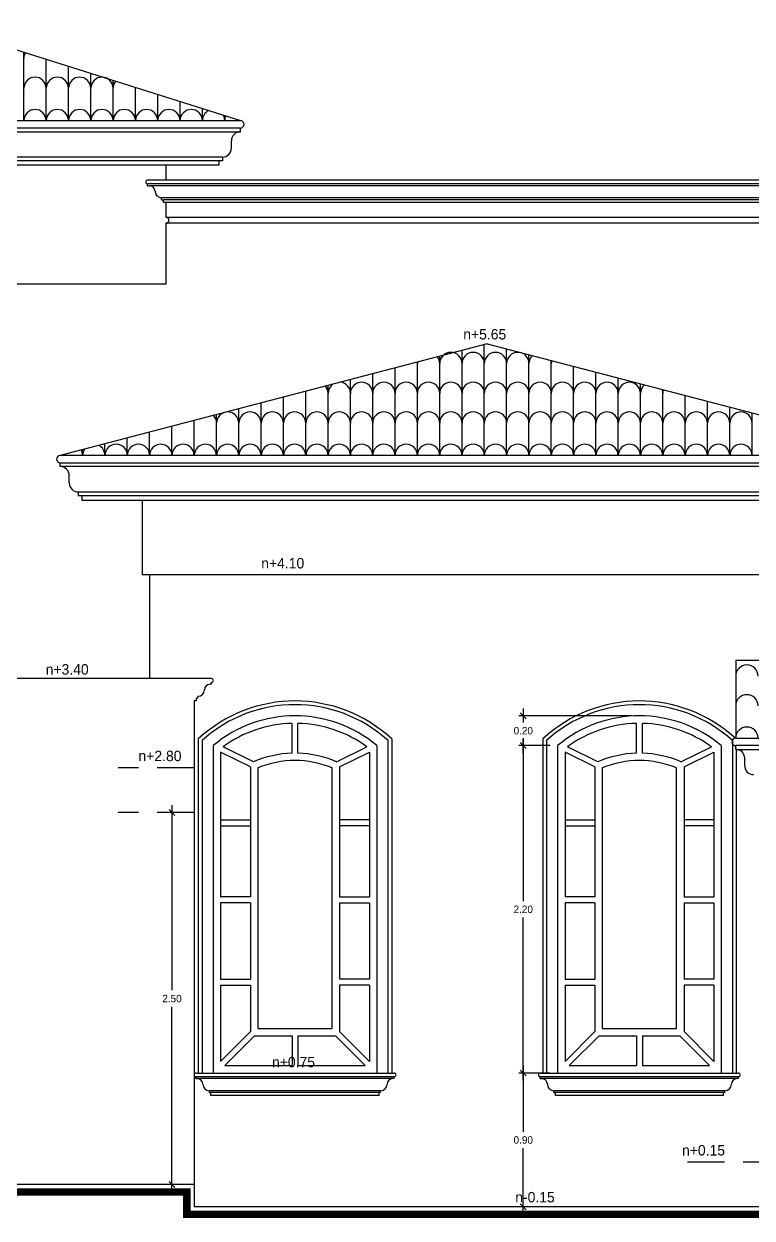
# Model space of a CAD drawing. Extents: x 12 to 127, y -37 to 29.
# Drawn here: x 21.23 to 26.12, y -30.96 to -22.94 of the extents above; entities that cross this region are included whole.
import ezdxf

# ---------------------------------------------------------------- set-up
doc = ezdxf.new("R2010")
doc.units = 0
doc.header["$PDMODE"] = 34
doc.linetypes.add('HIDDEN', pattern=[0.375, 0.25, -0.125])
doc.layers.get('0').update_dxf_attribs({"linetype": 'CONTINUOUS'})
doc.layers.get('DEFPOINTS').update_dxf_attribs({"linetype": 'CONTINUOUS'})
for name, color, linetype in [('ALZADO', 1, 'CONTINUOUS'), ('CINT', 7, 'CONTINUOUS'), ('NIVELES', 7, 'CONTINUOUS'), ('PROY', 3, 'HIDDEN')]:
    doc.layers.add(name, color=color, linetype=linetype)
doc.styles.add('E50', font='SWZ721LE.TTF', dxfattribs={"height": 0.05})
doc.dimstyles.new('E50', dxfattribs={"dimscale": 0.5, "dimtxt": 0.05, "dimasz": 0.03, "dimexe": 0.07, "dimexo": 0.03, "dimgap": 0.0505, "dimtad": 0, "dimtih": 1, "dimtoh": 1, "dimzin": 1, "dimtxsty": 'E50', "dimcen": 0.02, "dimdle": 0.1, "dimclrd": 5, "dimclre": 5, "dimclrt": 2, "dimaunit": 1, "dimazin": 3, "dimtfac": 1, "dimtix": 1, "dimtofl": 0, "dimtmove": 0, "dimatfit": 3, "dimtolj": 1, "dimtzin": 0})

# ---------------------------------------------------------------- blocks, each defined once
blk = doc.blocks.new('_OBLIQUE')
at = {"color": 0, "linetype": 'BYBLOCK'}
blk.add_line((-0.5, -0.5), (0.5, 0.5), dxfattribs=at)
blk = doc.blocks.new('*D642')
at = {"color": 5, "linetype": 'BYBLOCK'}
for p, q in [((24.5839, -27.7395), (24.5839, -28.8338)), ((24.7646, -27.7895), (24.5539, -27.7895)), ((24.5839, -30.0395), (24.5839, -28.9452)), ((24.7646, -29.9895), (24.5539, -29.9895))]:
    blk.add_line(p, q, dxfattribs=at)
at = {"layer": 'DEFPOINTS', "color": 0, "linetype": 'BYBLOCK'}
for p in [(24.5839, -27.7895), (24.8146, -27.7895), (24.8146, -29.9895)]:
    blk.add_point(p, dxfattribs=at)
at = {"color": 5, "linetype": 'BYBLOCK', "xscale": 0.04, "yscale": 0.04, "zscale": 0.04}
for p, rotation in [((24.5839, -27.7895), 90), ((24.5839, -29.9895), 270)]:
    blk.add_blockref('_OBLIQUE', p, dxfattribs=dict(at, rotation=rotation))
at = {"color": 7, "linetype": 'BYBLOCK', "insert": (24.5839, -28.8895), "char_height": 0.05, "attachment_point": 5, "style": 'E50'}
blk.add_mtext('\\A1;2.20', dxfattribs=at)
blk = doc.blocks.new('*D643')
at = {"color": 5, "linetype": 'BYBLOCK'}
for p, q in [((25.3146, -27.5895), (24.5539, -27.5895)), ((24.5839, -27.5395), (24.5839, -27.6338)), ((24.5839, -27.8395), (24.5839, -27.7452))]:
    blk.add_line(p, q, dxfattribs=at)
at = {"layer": 'DEFPOINTS', "color": 0, "linetype": 'BYBLOCK'}
for p in [(24.5839, -27.5895), (25.3646, -27.5895), (24.8146, -27.7895)]:
    blk.add_point(p, dxfattribs=at)
at = {"color": 5, "linetype": 'BYBLOCK', "xscale": 0.04, "yscale": 0.04, "zscale": 0.04}
for p, rotation in [((24.5839, -27.5895), 90), ((24.5839, -27.7895), 270)]:
    blk.add_blockref('_OBLIQUE', p, dxfattribs=dict(at, rotation=rotation))
at = {"color": 7, "linetype": 'BYBLOCK', "insert": (24.5839, -27.6895), "char_height": 0.05, "attachment_point": 5, "style": 'E50'}
blk.add_mtext('\\A1;0.20', dxfattribs=at)
blk = doc.blocks.new('*D644')
at = {"color": 5, "linetype": 'BYBLOCK'}
for p, q in [((24.5839, -29.9395), (24.5839, -30.3839)), ((24.5839, -30.9395), (24.5839, -30.4952)), ((24.6249, -30.8895), (24.6139, -30.8895))]:
    blk.add_line(p, q, dxfattribs=at)
at = {"layer": 'DEFPOINTS', "color": 0, "linetype": 'BYBLOCK'}
for p in [(24.8146, -29.9895), (24.5749, -30.8895), (24.5839, -30.8895)]:
    blk.add_point(p, dxfattribs=at)
at = {"color": 5, "linetype": 'BYBLOCK', "xscale": 0.04, "yscale": 0.04, "zscale": 0.04}
for p, rotation in [((24.5839, -29.9895), 90), ((24.5839, -30.8895), 270)]:
    blk.add_blockref('_OBLIQUE', p, dxfattribs=dict(at, rotation=rotation))
at = {"color": 7, "linetype": 'BYBLOCK', "insert": (24.5839, -30.4395), "char_height": 0.05, "attachment_point": 5, "style": 'E50'}
blk.add_mtext('\\A1;0.90', dxfattribs=at)
blk = doc.blocks.new('*D657')
at = {"color": 5, "linetype": 'BYBLOCK'}
for p, q in [((22.3221, -28.2395), (22.1927, -28.2395)), ((22.2227, -28.1895), (22.2227, -29.4338)), ((22.2227, -30.7895), (22.2227, -29.5452)), ((22.3221, -30.7395), (22.1927, -30.7395))]:
    blk.add_line(p, q, dxfattribs=at)
at = {"layer": 'DEFPOINTS', "color": 0, "linetype": 'BYBLOCK'}
for p in [(22.3721, -28.2395), (22.2227, -30.7395), (22.3721, -30.7395)]:
    blk.add_point(p, dxfattribs=at)
at = {"color": 5, "linetype": 'BYBLOCK', "xscale": 0.04, "yscale": 0.04, "zscale": 0.04}
for p, rotation in [((22.2227, -28.2395), 90), ((22.2227, -30.7395), 270)]:
    blk.add_blockref('_OBLIQUE', p, dxfattribs=dict(at, rotation=rotation))
at = {"color": 7, "linetype": 'BYBLOCK', "insert": (22.2227, -29.4895), "char_height": 0.05, "attachment_point": 5, "style": 'E50'}
blk.add_mtext('\\A1;2.50', dxfattribs=at)

msp = doc.modelspace()

# ---------------------------------------------------------------- linework, layer by layer
at = {"layer": 'ALZADO'}
for p, q in [((20.6271, -22.9395), (22.6821, -23.5895)), ((21.2271, -23.5895), (21.2271, -23.1293)), ((21.3771, -23.5895), (21.3771, -23.1768)), ((21.5271, -23.5895), (21.5271, -23.2242)), ((21.6771, -23.5895), (21.6771, -23.2717)), ((21.8271, -23.5895), (21.8271, -23.3191)), ((21.9771, -23.5895), (21.9771, -23.3665)), ((22.1271, -23.5895), (22.1271, -23.414)), ((22.2771, -23.5895), (22.2771, -23.4614)), ((22.4271, -23.5895), (22.4271, -23.5089)), ((18.5721, -23.5895), (22.6821, -23.5895)), ((22.5771, -23.5895), (22.5771, -23.5563)), ((22.6821, -23.6395), (18.5721, -23.6395)), ((18.5721, -23.6645), (22.6821, -23.6645)), ((22.6821, -23.6645), (22.6821, -23.6395)), ((22.6221, -23.7745), (22.6221, -23.7245)), ((22.5621, -23.8345), (18.6921, -23.8345)), ((22.5621, -23.8595), (18.6921, -23.8595)), ((22.5371, -23.8895), (18.7171, -23.8895)), ((22.1821, -23.8895), (22.1821, -23.9895)), ((22.5371, -23.8595), (22.5371, -23.8895)), ((22.5621, -23.8345), (22.5621, -23.8595)), ((29.2456, -23.9895), (22.0586, -23.9895)), ((26.6121, -23.9895), (22.1821, -23.9895)), ((29.2456, -24.0145), (22.0586, -24.0145)), ((22.0586, -24.027), (22.0586, -24.0145)), ((22.0586, -24.027), (22.0711, -24.027)), ((29.2456, -24.027), (22.0711, -24.027)), ((29.1518, -24.1083), (22.1524, -24.1083)), ((22.1524, -24.1208), (22.1524, -24.1083)), ((22.1524, -24.1208), (22.1649, -24.1208)), ((29.1393, -24.1208), (22.1649, -24.1208)), ((22.1649, -24.1395), (22.1649, -24.1208)), ((29.1393, -24.1395), (22.1649, -24.1395)), ((22.1821, -24.1395), (22.1821, -24.2395)), ((29.1221, -24.2395), (22.1821, -24.2395)), ((29.1221, -24.2795), (22.1821, -24.2795)), ((22.1821, -24.2795), (22.1821, -24.6895)), ((22.1821, -24.6895), (19.0721, -24.6895)), ((23.0296, -27.84), (23.0296, -27.6398)), ((23.0696, -27.84), (23.0696, -27.6398)), ((25.3446, -27.84), (25.3446, -27.6398)), ((25.3846, -27.84), (25.3846, -27.6398)), ((22.3996, -27.7444), (22.3996, -29.9895)), ((22.4246, -27.7554), (22.4246, -29.9895)), ((23.6746, -27.7554), (23.6746, -29.9895)), ((23.6996, -27.7444), (23.6996, -29.9895)), ((24.7146, -27.7444), (24.7146, -29.9895)), ((24.7396, -27.7554), (24.7396, -29.9895)), ((25.9896, -27.7554), (25.9896, -29.9895)), ((22.5496, -27.8337), (22.5496, -28.8051)), ((22.7496, -27.933), (22.5496, -27.8337)), ((22.7703, -27.8986), (22.566, -27.7972)), ((23.329, -27.8986), (23.5332, -27.7972)), ((23.3496, -27.933), (23.5496, -27.8337)), ((23.5496, -27.8337), (23.5496, -28.8051)), ((24.8646, -27.8337), (24.8646, -28.8051)), ((25.0646, -27.933), (24.8646, -27.8337)), ((25.0853, -27.8986), (24.881, -27.7972)), ((25.644, -27.8986), (25.8482, -27.7972)), ((25.6646, -27.933), (25.8646, -27.8337)), ((25.8646, -27.8337), (25.8646, -28.8051)), ((26.0146, -27.8146), (26.0146, -29.9895)), ((22.7496, -27.933), (22.7496, -28.8051)), ((22.7996, -27.9395), (22.7996, -29.6895)), ((23.2996, -29.6895), (23.2996, -27.9395)), ((23.3496, -27.933), (23.3496, -28.8051)), ((25.0646, -27.933), (25.0646, -28.8051)), ((25.1146, -27.9395), (25.1146, -29.6895)), ((25.6146, -29.6895), (25.6146, -27.9395)), ((25.6646, -27.933), (25.6646, -28.8051)), ((22.5496, -28.2883), (22.7496, -28.2883)), ((23.5496, -28.2883), (23.3496, -28.2883)), ((24.8646, -28.2883), (25.0646, -28.2883)), ((25.8646, -28.2883), (25.6646, -28.2883)), ((22.5496, -28.3283), (22.7496, -28.3283)), ((23.5496, -28.3283), (23.3496, -28.3283)), ((24.8646, -28.3283), (25.0646, -28.3283)), ((25.8646, -28.3283), (25.6646, -28.3283)), ((22.7496, -28.8051), (22.5496, -28.8051)), ((23.3496, -28.8051), (23.5496, -28.8051)), ((25.0646, -28.8051), (24.8646, -28.8051)), ((25.6646, -28.8051), (25.8646, -28.8051)), ((22.5496, -28.8451), (22.5496, -29.3582)), ((22.7496, -28.8451), (22.5496, -28.8451)), ((22.7496, -28.8451), (22.7496, -29.3582)), ((23.3496, -28.8451), (23.3496, -29.3582)), ((23.3496, -28.8451), (23.5496, -28.8451)), ((23.5496, -28.8451), (23.5496, -29.3582)), ((25.0646, -28.8451), (24.8646, -28.8451)), ((24.8646, -28.8451), (24.8646, -29.3582)), ((25.0646, -28.8451), (25.0646, -29.3582)), ((25.6646, -28.8451), (25.8646, -28.8451)), ((25.6646, -28.8451), (25.6646, -29.3582)), ((25.8646, -28.8451), (25.8646, -29.3582)), ((22.5496, -29.3582), (22.7496, -29.3582)), ((23.5496, -29.3582), (23.3496, -29.3582)), ((24.8646, -29.3582), (25.0646, -29.3582)), ((25.8646, -29.3582), (25.6646, -29.3582)), ((22.5496, -29.3982), (22.5496, -29.9112)), ((22.5496, -29.3982), (22.7496, -29.3982)), ((22.7496, -29.3982), (22.7496, -29.7112)), ((23.3496, -29.3982), (23.3496, -29.7112)), ((23.5496, -29.3982), (23.3496, -29.3982)), ((23.5496, -29.3982), (23.5496, -29.9112)), ((24.8646, -29.3982), (25.0646, -29.3982)), ((24.8646, -29.3982), (24.8646, -29.9112)), ((25.0646, -29.3982), (25.0646, -29.7112)), ((25.8646, -29.3982), (25.6646, -29.3982)), ((25.6646, -29.3982), (25.6646, -29.7112)), ((25.8646, -29.3982), (25.8646, -29.9112)), ((22.7996, -29.6895), (23.2996, -29.6895)), ((25.1146, -29.6895), (25.6146, -29.6895)), ((22.7496, -29.7112), (22.5496, -29.9112)), ((22.7779, -29.7395), (22.5779, -29.9395)), ((22.7779, -29.7395), (23.0296, -29.7395)), ((23.0296, -29.7395), (23.0296, -29.9395)), ((23.0696, -29.7395), (23.3213, -29.7395)), ((23.0696, -29.7395), (23.0696, -29.9395)), ((23.3213, -29.7395), (23.5213, -29.9395)), ((23.3496, -29.7112), (23.5496, -29.9112)), ((25.0646, -29.7112), (24.8646, -29.9112)), ((25.0929, -29.7395), (24.8929, -29.9395)), ((25.0929, -29.7395), (25.3446, -29.7395)), ((25.3446, -29.7395), (25.3446, -29.9395)), ((25.3846, -29.7395), (25.3846, -29.9395)), ((25.3846, -29.7395), (25.6363, -29.7395)), ((25.6363, -29.7395), (25.8363, -29.9395)), ((25.6646, -29.7112), (25.8646, -29.9112)), ((22.5779, -29.9395), (23.0296, -29.9395)), ((23.0696, -29.9395), (23.5213, -29.9395)), ((24.8929, -29.9395), (25.3446, -29.9395)), ((25.3846, -29.9395), (25.8363, -29.9395)), ((22.3721, -30.7395), (22.3721, -30.8895)), ((35.7841, -30.8895), (22.3721, -30.8895))]:
    msp.add_line(p, q, dxfattribs=at)
at = {"layer": 'ALZADO', "color": 5}
for p, q in [((24.3421, -25.0895), (21.4721, -25.8395)), ((24.3221, -25.8395), (24.3221, -25.0948)), ((24.3421, -25.0895), (27.2121, -25.8395)), ((24.0221, -25.8395), (24.0221, -25.1732)), ((24.1721, -25.8395), (24.1721, -25.134)), ((24.4721, -25.8395), (24.4721, -25.1235)), ((24.6221, -25.8395), (24.6221, -25.1627)), ((23.7221, -25.8395), (23.7221, -25.2516)), ((23.8721, -25.8395), (23.8721, -25.2124)), ((24.7721, -25.8395), (24.7721, -25.2019)), ((24.9221, -25.8395), (24.9221, -25.2411)), ((23.4221, -25.8395), (23.4221, -25.33)), ((23.5721, -25.8395), (23.5721, -25.2908)), ((25.0721, -25.8395), (25.0721, -25.2803)), ((25.2221, -25.8395), (25.2221, -25.3195)), ((25.3721, -25.8395), (25.3721, -25.3587)), ((23.1221, -25.8395), (23.1221, -25.4083)), ((23.2721, -25.8395), (23.2721, -25.3692)), ((25.5221, -25.8395), (25.5221, -25.3979)), ((25.6721, -25.8395), (25.6721, -25.4371)), ((22.8221, -25.8395), (22.8221, -25.4867)), ((22.9721, -25.8395), (22.9721, -25.4475)), ((25.8221, -25.8395), (25.8221, -25.4763)), ((25.9721, -25.8395), (25.9721, -25.5155)), ((22.5221, -25.8395), (22.5221, -25.5651)), ((22.6721, -25.8395), (22.6721, -25.5259)), ((26.1221, -25.8395), (26.1221, -25.5547)), ((22.2221, -25.8395), (22.2221, -25.6435)), ((22.3721, -25.8395), (22.3721, -25.6043)), ((21.9221, -25.8395), (21.9221, -25.7219)), ((22.0721, -25.8395), (22.0721, -25.6827)), ((27.2121, -25.8395), (21.4721, -25.8395)), ((21.6221, -25.8395), (21.6221, -25.8003)), ((21.7721, -25.8395), (21.7721, -25.7611)), ((21.4721, -25.8895), (27.2121, -25.8895)), ((21.4721, -25.9145), (21.4721, -25.8895)), ((27.2121, -25.9145), (21.4721, -25.9145)), ((21.5321, -26.0245), (21.5321, -25.9745)), ((21.5921, -26.0845), (27.0921, -26.0845)), ((21.5921, -26.0845), (21.5921, -26.1095)), ((21.5921, -26.1095), (27.0921, -26.1095)), ((21.6171, -26.1095), (21.6171, -26.1395)), ((21.6171, -26.1395), (27.0671, -26.1395)), ((22.0221, -26.1395), (22.0221, -26.6395)), ((22.0221, -26.6395), (26.6621, -26.6395)), ((22.0721, -26.6395), (22.0721, -27.3395)), ((22.4996, -27.7895), (22.4996, -29.9895)), ((23.5996, -27.7895), (23.5996, -29.9895)), ((24.8146, -27.7895), (24.8146, -29.9895)), ((25.9146, -27.7895), (25.9146, -29.9895)), ((22.3833, -29.9895), (23.7159, -29.9895)), ((24.6983, -29.9895), (26.0309, -29.9895)), ((23.7159, -30.0145), (22.3833, -30.0145)), ((22.3833, -30.027), (22.3833, -30.0145)), ((23.7159, -30.027), (22.3833, -30.027)), ((22.3833, -30.027), (22.3933, -30.027)), ((23.7159, -30.027), (23.7059, -30.027)), ((23.7159, -30.027), (23.7159, -30.0145)), ((26.0309, -30.0145), (24.6983, -30.0145)), ((24.6983, -30.027), (24.6983, -30.0145)), ((26.0309, -30.027), (24.6983, -30.027)), ((24.6983, -30.027), (24.7083, -30.027)), ((26.0309, -30.027), (26.0209, -30.027)), ((26.0309, -30.027), (26.0309, -30.0145)), ((23.6246, -30.1083), (22.4746, -30.1083)), ((22.4746, -30.1208), (22.4746, -30.1083)), ((23.6168, -30.1208), (22.4746, -30.1208)), ((22.4746, -30.1208), (22.4846, -30.1208)), ((22.4846, -30.1395), (22.4846, -30.1208)), ((23.6146, -30.1395), (22.4846, -30.1395)), ((23.6246, -30.1208), (23.6146, -30.1208)), ((23.6146, -30.1395), (23.6146, -30.1208)), ((23.6246, -30.1208), (23.6246, -30.1083)), ((25.9396, -30.1083), (24.7896, -30.1083)), ((24.7896, -30.1208), (24.7896, -30.1083)), ((25.9318, -30.1208), (24.7896, -30.1208)), ((24.7896, -30.1208), (24.7996, -30.1208)), ((24.7996, -30.1395), (24.7996, -30.1208)), ((25.9296, -30.1395), (24.7996, -30.1395)), ((25.9296, -30.1395), (25.9296, -30.1208)), ((25.9396, -30.1208), (25.9296, -30.1208)), ((25.9396, -30.1208), (25.9396, -30.1083))]:
    msp.add_line(p, q, dxfattribs=at)
at = {"layer": 'ALZADO', "color": 2}
for p, q in [((26.0121, -27.2159), (26.0121, -27.7395)), ((26.0121, -27.2159), (26.6121, -27.2159)), ((26.0121, -27.7395), (30.7221, -27.7395)), ((30.7221, -27.7895), (26.0121, -27.7895)), ((26.0121, -27.8145), (26.0121, -27.7895)), ((26.0121, -27.8145), (30.7221, -27.8145)), ((26.0721, -27.9245), (26.0721, -27.8745))]:
    msp.add_line(p, q, dxfattribs=at)
at = {"layer": 'ALZADO', "color": 4}
for p, q in [((22.4884, -27.3395), (19.6521, -27.3395)), ((22.4884, -27.377), (22.4884, -27.3645)), ((22.4884, -27.377), (22.4784, -27.377)), ((22.3721, -27.4895), (22.3721, -30.7395)), ((22.3871, -27.4895), (22.3721, -27.4895)), ((22.3871, -27.4895), (22.3871, -27.4708)), ((22.3971, -27.4708), (22.3871, -27.4708)), ((22.3971, -27.4708), (22.3971, -27.4583)), ((22.3721, -30.7395), (14.9265, -30.7395))]:
    msp.add_line(p, q, dxfattribs=at)
at = {"layer": 'ALZADO', "color": 6, "const_width": 0.05}
msp.add_lwpolyline([(35.7841, -30.9395), (22.3221, -30.9395), (22.3221, -30.7895), (14.9265, -30.7895)], dxfattribs=at)
at = {"layer": 'ALZADO'}
for centre, radius, start, end in [((21.3021, -23.1722), 0.075, 148.37933, 180), ((21.3021, -23.3722), 0.075, 360, 180), ((21.4521, -23.3722), 0.075, 360, 180), ((21.6021, -23.3722), 0.075, 360, 180), ((21.7521, -23.3722), 0.075, 360, 180), ((21.9021, -23.3722), 0.075, 140.54763, 180), ((21.9021, -23.3722), 0.075, 360, 4.34787), ((22.0521, -23.3722), 0.075, 175.75431, 180), ((21.3021, -23.5895), 0.075, 360, 180), ((21.4521, -23.5895), 0.075, 360, 180), ((21.6021, -23.5895), 0.075, 360, 180), ((21.7521, -23.5895), 0.075, 360, 180), ((21.9021, -23.5895), 0.075, 360, 180), ((22.0521, -23.5895), 0.075, 360, 180), ((22.2021, -23.5895), 0.075, 360, 180), ((22.3521, -23.5895), 0.075, 360, 180), ((22.5021, -23.5895), 0.075, 116.08021, 180), ((22.5021, -23.5895), 0.075, 360, 28.81529), ((22.6521, -23.5895), 0.075, 155.51928, 180), ((22.6821, -23.6145), 0.025, 270, 90), ((22.6821, -23.7245), 0.06, 90, 180), ((22.5621, -23.7745), 0.06, 270, 0), ((22.0586, -24.002), 0.0125, 90, 270), ((22.0711, -24.0645), 0.0375, 0, 90), ((22.1524, -24.0645), 0.0437, 180, 270), ((22.1821, -24.2595), 0.02, 270, 90), ((23.0496, -28.4458), 0.9563, 47.17678, 132.82322), ((23.0496, -28.4458), 0.9313, 47.84482, 132.15518), ((25.3646, -28.4458), 0.9563, 47.59651, 132.82322), ((25.3646, -28.4458), 0.9313, 47.84482, 132.15518), ((23.0501, -28.4616), 0.822, 91.42613, 126.07846), ((23.0492, -28.4616), 0.822, 53.92154, 88.57387), ((25.3651, -28.4616), 0.822, 91.42613, 126.07846), ((25.3642, -28.4616), 0.822, 53.92154, 88.57387), ((23.0531, -28.547), 0.7074, 91.90348, 113.56732), ((23.0461, -28.547), 0.7074, 66.43268, 88.09652), ((25.3681, -28.547), 0.7074, 91.90348, 113.56732), ((25.3611, -28.547), 0.7074, 66.43268, 88.09652), ((23.0496, -28.5395), 0.65, 67.38014, 112.61986), ((25.3646, -28.5395), 0.65, 67.38014, 112.61986)]:
    msp.add_arc(centre, radius, start, end, dxfattribs=at)
at = {"layer": 'ALZADO', "color": 5}
for centre, radius, start, end in [((23.9471, -25.2222), 0.075, 360, 36.93488), ((24.0971, -25.2222), 0.075, 360, 180), ((24.2471, -25.2222), 0.075, 360, 180), ((24.3971, -25.2222), 0.075, 360, 180), ((24.5471, -25.2222), 0.075, 360, 180), ((24.6971, -25.2222), 0.075, 134.41522, 180), ((23.7971, -25.2222), 0.075, 360, 7.38488), ((23.9471, -25.2222), 0.075, 172.35563, 180), ((24.6971, -25.2222), 0.075, 360, 16.29428), ((24.8471, -25.2222), 0.075, 164.86967, 180), ((23.3471, -25.4222), 0.075, 360, 84.14099), ((23.4971, -25.4222), 0.075, 360, 180), ((23.6471, -25.4222), 0.075, 360, 180), ((23.7971, -25.4222), 0.075, 360, 180), ((23.9471, -25.4222), 0.075, 360, 180), ((24.0971, -25.4222), 0.075, 360, 180), ((24.2471, -25.4222), 0.075, 360, 180), ((24.3971, -25.4222), 0.075, 360, 180), ((24.5471, -25.4222), 0.075, 360, 180), ((24.6971, -25.4222), 0.075, 360, 180), ((24.8471, -25.4222), 0.075, 360, 180), ((24.9971, -25.4222), 0.075, 360, 180), ((25.1471, -25.4222), 0.075, 360, 180), ((25.2971, -25.4222), 0.075, 360, 180), ((23.1971, -25.4222), 0.075, 360, 40.17496), ((23.3471, -25.4222), 0.075, 125.14951, 180), ((25.4471, -25.4222), 0.075, 130.89525, 180), ((25.4471, -25.4222), 0.075, 360, 19.81425), ((25.5971, -25.4222), 0.075, 161.90595, 180), ((22.4471, -25.6222), 0.075, 360, 43.50514), ((22.5971, -25.6222), 0.075, 360, 180), ((22.7471, -25.6222), 0.075, 360, 180), ((22.8971, -25.6222), 0.075, 360, 180), ((23.0471, -25.6222), 0.075, 360, 180), ((23.1971, -25.6222), 0.075, 360, 180), ((23.3471, -25.6222), 0.075, 360, 180), ((23.4971, -25.6222), 0.075, 360, 180), ((23.6471, -25.6222), 0.075, 360, 180), ((23.7971, -25.6222), 0.075, 360, 180), ((23.9471, -25.6222), 0.075, 360, 180), ((24.0971, -25.6222), 0.075, 360, 180), ((24.2471, -25.6222), 0.075, 360, 180), ((24.3971, -25.6222), 0.075, 360, 180), ((24.5471, -25.6222), 0.075, 360, 180), ((24.6971, -25.6222), 0.075, 360, 180), ((24.8471, -25.6222), 0.075, 360, 180), ((24.9971, -25.6222), 0.075, 360, 180), ((25.1471, -25.6222), 0.075, 360, 180), ((25.2971, -25.6222), 0.075, 360, 180), ((25.4471, -25.6222), 0.075, 360, 180), ((25.5971, -25.6222), 0.075, 360, 180), ((25.7471, -25.6222), 0.075, 360, 180), ((25.8971, -25.6222), 0.075, 360, 180), ((26.0471, -25.6222), 0.075, 360, 180), ((21.4721, -25.8645), 0.025, 90, 270), ((21.5471, -25.8395), 0.075, 360, 29.2905), ((21.6971, -25.8395), 0.075, 145.31305, 180), ((21.6971, -25.8395), 0.075, 360, 63.97745), ((21.8471, -25.8395), 0.075, 360, 180), ((21.9971, -25.8395), 0.075, 360, 180), ((22.1471, -25.8395), 0.075, 360, 180), ((22.2971, -25.8395), 0.075, 360, 180), ((22.4471, -25.8395), 0.075, 360, 180), ((22.5971, -25.8395), 0.075, 360, 180), ((22.7471, -25.8395), 0.075, 360, 180), ((22.8971, -25.8395), 0.075, 360, 180), ((23.0471, -25.8395), 0.075, 360, 180), ((23.1971, -25.8395), 0.075, 360, 180), ((23.3471, -25.8395), 0.075, 360, 180), ((23.4971, -25.8395), 0.075, 360, 180), ((23.6471, -25.8395), 0.075, 360, 180), ((23.7971, -25.8395), 0.075, 360, 180), ((23.9471, -25.8395), 0.075, 360, 180), ((24.0971, -25.8395), 0.075, 360, 180), ((24.2471, -25.8395), 0.075, 360, 180), ((24.3971, -25.8395), 0.075, 360, 180), ((24.5471, -25.8395), 0.075, 360, 180), ((24.6971, -25.8395), 0.075, 360, 180), ((24.8471, -25.8395), 0.075, 360, 180), ((24.9971, -25.8395), 0.075, 360, 180), ((25.1471, -25.8395), 0.075, 360, 180), ((25.2971, -25.8395), 0.075, 360, 180), ((25.4471, -25.8395), 0.075, 360, 180), ((25.5971, -25.8395), 0.075, 360, 180), ((25.7471, -25.8395), 0.075, 360, 180), ((25.8971, -25.8395), 0.075, 360, 180), ((26.0471, -25.8395), 0.075, 360, 180), ((21.4721, -25.9745), 0.06, 0, 90), ((21.5921, -26.0245), 0.06, 180, 270), ((23.0496, -28.4458), 0.8563, 50.03379, 129.96621), ((25.3646, -28.4458), 0.8563, 50.03379, 129.96621), ((22.3833, -30.002), 0.0125, 90, 270), ((23.7159, -30.002), 0.0125, 270, 90), ((24.6983, -30.002), 0.0125, 90, 270), ((26.0309, -30.002), 0.0125, 270, 90), ((22.3933, -30.0645), 0.0375, 0, 90), ((22.4746, -30.0645), 0.0437, 180, 270), ((23.6246, -30.0645), 0.0437, 270, 0), ((23.7059, -30.0645), 0.0375, 90, 180), ((24.7083, -30.0645), 0.0375, 0, 90), ((24.7896, -30.0645), 0.0437, 180, 270), ((25.9396, -30.0645), 0.0437, 270, 0), ((26.0209, -30.0645), 0.0375, 90, 180)]:
    msp.add_arc(centre, radius, start, end, dxfattribs=at)
at = {"layer": 'ALZADO', "color": 2}
for centre, radius, start, end in [((26.0871, -27.3222), 0.075, 360, 180), ((26.0871, -27.5222), 0.075, 360, 180), ((26.0871, -27.7395), 0.075, 360, 180), ((26.0121, -27.7645), 0.025, 90, 270), ((26.0121, -27.8745), 0.06, 0, 90), ((26.1321, -27.9245), 0.06, 180, 270)]:
    msp.add_arc(centre, radius, start, end, dxfattribs=at)
at = {"layer": 'ALZADO', "color": 4}
for centre, radius, start, end in [((22.4884, -27.352), 0.0125, 270, 90), ((22.3971, -27.4145), 0.0437, 270, 0), ((22.4784, -27.4145), 0.0375, 90, 180)]:
    msp.add_arc(centre, radius, start, end, dxfattribs=at)
at = {"layer": 'PROY'}
for p, q in [((22.3721, -27.9395), (21.8611, -27.9395)), ((22.3721, -28.2395), (21.8611, -28.2395)), ((26.3121, -30.5895), (25.5798, -30.5895))]:
    msp.add_line(p, q, dxfattribs=at)

# ---------------------------------------------------------------- texts
at = {"layer": 'NIVELES'}
for s, p in [('n+5.65', (24.1804, -25.0602)), ('n+4.10', (22.8226, -26.5987)), ('n+3.40', (21.3738, -27.3121)), ('n+2.80', (21.9976, -27.8938)), ('n+0.75', (22.895, -29.951)), ('n+0.15', (25.651, -30.5438)), ('n-0.15', (24.53, -30.8588))]:
    msp.add_text(s, height=0.07, dxfattribs=at).set_placement(p)

# ---------------------------------------------------------------- dimensions: what is measured, and where the dimension line sits
at = {"layer": 'CINT'}
for base, p1, p2, override, picture, middle in [((24.5839, -27.5895), (24.8146, -27.7895), (25.3646, -27.5895), {"dimscale": 1, "dimtxt": 0.06, "dimasz": 0.04, "dimexe": 0.03, "dimexo": 0.05, "dimgap": 0.03, "dimblk1": 'OBLIQUE', "dimblk2": 'OBLIQUE', "dimsah": 1, "dimdle": 0.05, "dimse1": 1, "dimclrt": 7}, '*D643', (24.5839, -27.6895)), ((24.5839, -27.7895), (24.8146, -29.9895), (24.8146, -27.7895), {"dimscale": 1, "dimtxt": 0.06, "dimasz": 0.04, "dimexe": 0.03, "dimexo": 0.05, "dimgap": 0.03, "dimblk1": 'OBLIQUE', "dimblk2": 'OBLIQUE', "dimsah": 1, "dimdle": 0.05, "dimclrt": 7}, '*D642', (24.5839, -28.8895)), ((22.2227, -30.7395), (22.3721, -28.2395), (22.3721, -30.7395), {"dimscale": 1, "dimtxt": 0.06, "dimasz": 0.04, "dimexe": 0.03, "dimexo": 0.05, "dimgap": 0.03, "dimblk1": 'OBLIQUE', "dimblk2": 'OBLIQUE', "dimsah": 1, "dimdle": 0.05, "dimclrt": 7}, '*D657', (22.2227, -29.4895)), ((24.5839, -30.8895), (24.8146, -29.9895), (24.5749, -30.8895), {"dimscale": 1, "dimtxt": 0.06, "dimasz": 0.04, "dimexe": 0.03, "dimexo": 0.05, "dimgap": 0.03, "dimblk1": 'OBLIQUE', "dimblk2": 'OBLIQUE', "dimsah": 1, "dimdle": 0.05, "dimse1": 1, "dimclrt": 7}, '*D644', (24.5839, -30.4395))]:
    dim = msp.add_linear_dim(base=base, p1=p1, p2=p2, angle=90, dimstyle='E50', override=override, dxfattribs=at)
    dim.commit()
    dim.dimension.update_dxf_attribs({"geometry": picture, "text_midpoint": middle})

doc.saveas('drawing.dxf')
